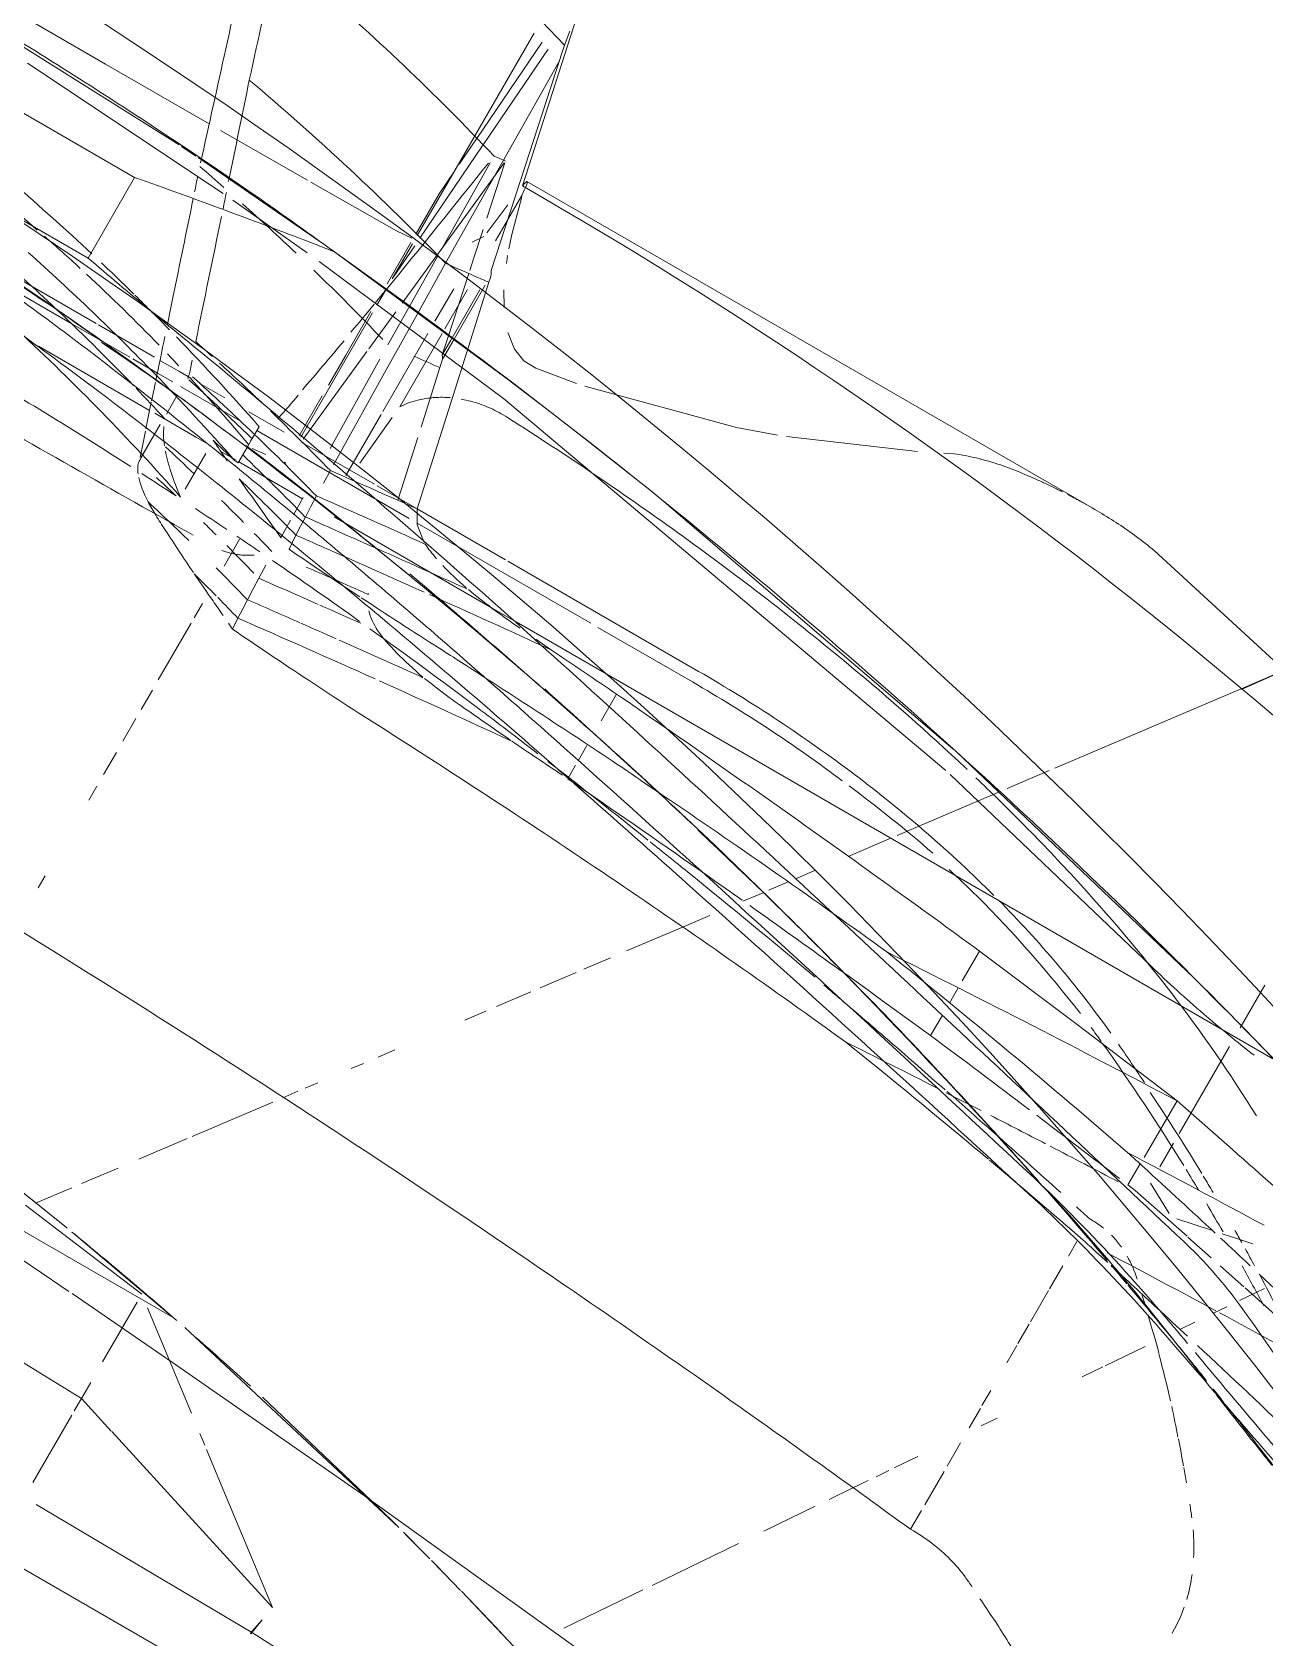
# Model space of a CAD drawing. Header units: inches. Extents: x 6664 to 8129, y 209 to 1287.
# Drawn here: x 7404.22 to 7408.81, y 642.02 to 648.01 of the extents above; entities that cross this region are included whole.
import ezdxf

# ---------------------------------------------------------------- set-up
doc = ezdxf.new("R2010")
doc.units = ezdxf.units.IN
doc.header["$MEASUREMENT"] = 0
doc.layers.add('I-FURN', color=30, linetype='Continuous', lineweight=9)

# ---------------------------------------------------------------- blocks, each defined once
blk = doc.blocks.new('Allsteel Seating Acuity Work-Conference Chair1 - Fully Adj_ Arms_ Mesh Back-V141-11th FLOOR POWER _ SIGNAL')
at = {"layer": 'I-FURN', "lineweight": 13}
for p, q in [((-6.9923, -4.985), (6.9923, -4.985)), ((-4.6425, -5.1991), (-4.654, -5.2655)), ((-4.6407, -5.1991), (-4.6532, -5.2655)), ((-4.6641, -5.3243), (-3.8177, -5.5924)), ((-4.6641, -5.3243), (-4.2962, -5.6051)), ((-3.6586, -5.5712), (-3.6586, -5.2809)), ((-4.2958, -5.6055), (-4.1571, -5.7113)), ((-3.8154, -5.5932), (-3.6586, -5.6429)), ((-3.6586, -5.6429), (-3.6586, -5.5892)), ((-5.5155, -5.6479), (-5.2437, -5.7286)), ((-3.6586, -5.6429), (-2.5677, -5.6736)), ((-3.6586, -5.6429), (-3.6586, -5.7113)), ((-3.6586, -5.7113), (-3.6586, -5.6429)), ((-5.1133, -5.7656), (-5.2391, -5.7299)), ((-5.2045, -5.7398), (-5.0893, -5.7722)), ((-4.1432, -5.7219), (-4.1052, -5.7509)), ((-5.8259, -6.0713), (-5.6422, -5.8003)), ((-5.6422, -5.8003), (-5.8259, -6.0713)), ((-4.9572, -5.8083), (-5.0803, -5.7747)), ((-5.0589, -5.7806), (-4.9461, -5.8113)), ((-4.0405, -5.8003), (-3.7027, -6.0582)), ((-3.6586, -5.8003), (-3.6586, -6.0572)), ((-3.6586, -5.9419), (-3.6586, -5.8003)), ((-3.8596, -6.0641), (-4.9231, -5.8174)), ((-4.9147, -5.8197), (-4.8193, -5.8447)), ((-4.8193, -5.8447), (-4.2407, -5.9841)), ((-3.6586, -6.0572), (-3.6586, -5.9689)), ((-3.3204, -6.1617), (-3.8032, -6.0751)), ((-3.8032, -6.0751), (3.8032, -6.0751)), ((-3.6586, -6.0919), (-3.1176, -6.1624)), ((-6.0482, -6.3993), (-5.8471, -6.1026)), ((-5.8471, -6.1026), (-6.0482, -6.3993)), ((-3.2349, -6.3049), (-3.1468, -6.1875)), ((-3.1468, -6.1875), (-3.2349, -6.3049)), ((-3.3472, -6.4546), (-3.2584, -6.3362)), ((-3.2584, -6.3362), (-3.3472, -6.4546)), ((-6.226, -6.6616), (-6.107, -6.486)), ((-6.107, -6.486), (-6.226, -6.6616)), ((-3.5149, -6.6781), (-3.3975, -6.5216)), ((-3.3975, -6.5216), (-3.5149, -6.6781)), ((-3.7232, -6.9557), (-3.5271, -6.6943)), ((-3.5271, -6.6943), (-3.7232, -6.9557)), ((-6.3124, -6.7891), (-6.2584, -6.7094)), ((-6.2584, -6.7094), (-6.3124, -6.7891)), ((-6.5769, -6.8461), (-6.5769, -6.7651)), ((-6.3496, -6.8439), (-6.3124, -6.7891)), ((-6.3124, -6.7891), (-6.3496, -6.8439)), ((-6.5769, -7.0141), (-6.5769, -6.8703)), ((-6.3974, -6.9144), (-6.3675, -6.8703)), ((-6.3675, -6.8703), (-6.3974, -6.9144)), ((-6.4643, -7.0131), (-6.4097, -6.9326)), ((-6.4097, -6.9326), (-6.4643, -7.0131)), ((-3.7842, -7.037), (-3.7475, -6.9881)), ((-3.7475, -6.9881), (-3.7842, -7.037)), ((-6.5769, -7.1372), (-6.5769, -7.037)), ((-3.833, -7.1021), (-3.8022, -7.0609)), ((-3.8022, -7.0609), (-3.833, -7.1021)), ((-6.6486, -7.2851), (-6.612, -7.2311)), ((-6.612, -7.2311), (-6.6486, -7.2851)), ((-6.5769, -7.2847), (-6.5769, -7.201)), ((-3.9435, -7.2493), (-3.914, -7.2099)), ((-3.914, -7.2099), (-3.9435, -7.2493)), ((-2.5677, -7.2099), (-2.5677, -7.2612)), ((-2.5677, -7.2099), (-2.5677, -7.2612)), ((-6.5769, -7.3624), (-6.5769, -7.297)), ((-4.0203, -7.3516), (-3.9793, -7.297)), ((-3.9793, -7.297), (-4.0203, -7.3516)), ((-6.5769, -7.5557), (-6.5769, -7.4815)), ((-6.8945, -7.6478), (-6.8464, -7.5768)), ((-6.8464, -7.5768), (-6.8945, -7.6478)), ((-6.5769, -7.6478), (-6.5769, -7.5639)), ((-4.2413, -7.6462), (-4.1901, -7.5779)), ((-4.1901, -7.5779), (-4.2413, -7.6462)), ((-2.5677, -7.5875), (-2.5677, -7.6478)), ((-2.5677, -7.5875), (-2.5677, -7.6478)), ((-6.9924, -7.7921), (-6.8996, -7.6552)), ((-6.8996, -7.6552), (-6.9924, -7.7921)), ((-6.5769, -7.7921), (-6.5769, -7.6583)), ((-4.3508, -7.7921), (-4.2672, -7.6807)), ((-4.2672, -7.6807), (-4.3508, -7.7921)), ((-2.5677, -7.6971), (-2.5677, -7.7921)), ((-2.5677, -7.6971), (-2.5677, -7.7921)), ((-6.5769, -7.8988), (-6.5769, -7.7991)), ((-4.4605, -7.9384), (-4.3733, -7.822)), ((-4.3733, -7.822), (-4.4605, -7.9384)), ((-2.5677, -7.8408), (-2.5677, -7.9384)), ((-2.5677, -7.8408), (-2.5677, -7.9384)), ((-7.1084, -7.9633), (-7.0735, -7.9118)), ((-7.0735, -7.9118), (-7.1084, -7.9633)), ((-6.5769, -8.0031), (-6.5769, -7.9406)), ((-6.7158, -7.9929), (-6.6562, -8.0061)), ((-4.5441, -8.0498), (-4.4793, -7.9633)), ((-4.4793, -7.9633), (-4.5441, -8.0498)), ((-2.5677, -7.9778), (-2.5677, -8.0607)), ((-2.5677, -7.9778), (-2.5677, -8.0607)), ((-7.207, -8.167), (-7.6717, -8.0682)), ((-7.1821, -8.072), (-7.1512, -8.0264)), ((-7.1512, -8.0264), (-7.1821, -8.072)), ((-7.2701, -8.2018), (-7.2119, -8.1159)), ((-7.2119, -8.1159), (-7.2701, -8.2018)), ((-4.7179, -8.2814), (-4.5835, -8.1023)), ((-4.5835, -8.1023), (-4.7179, -8.2814)), ((-2.5677, -8.1048), (-2.5677, -8.3483)), ((-2.5677, -8.1048), (-2.5677, -8.3483)), ((-7.0845, -8.1923), (-7.2003, -8.1684)), ((-7.2261, -8.2379), (-7.359, -8.2069)), ((-6.9273, -8.2245), (-7.0411, -8.2012)), ((-6.6705, -8.276), (-6.9227, -8.2254)), ((-6.0239, -8.2476), (-5.9442, -8.2436)), ((-5.9442, -8.2436), (-5.8787, -8.2402)), ((-7.1499, -8.3234), (-7.0956, -8.3122)), ((-7.0956, -8.3122), (-7.0319, -8.2991)), ((-6.9938, -8.2913), (-6.8573, -8.2632)), ((-6.8231, -8.2653), (-6.706, -8.3292)), ((-6.6363, -8.2808), (-6.6705, -8.276)), ((-6.6363, -8.2808), (-6.637, -8.3714)), ((-4.7854, -8.3713), (-4.7179, -8.2814)), ((-4.7179, -8.2814), (-4.7854, -8.3713)), ((-2.5677, -8.3713), (-2.5677, -8.4328)), ((-2.5677, -8.3713), (-2.5677, -8.4328)), ((-6.706, -8.3987), (-6.706, -8.5012)), ((-6.706, -8.5012), (-6.706, -8.3987)), ((-6.6372, -8.3997), (-6.6392, -8.6439)), ((-5.7217, -8.3954), (-5.7217, -8.4805)), ((-2.7129, -8.4066), (-2.7113, -8.4294)), ((-2.7113, -8.4294), (-2.7112, -8.4311)), ((-2.7112, -8.4311), (-2.7098, -8.4521)), ((-4.9152, -8.5443), (-4.8663, -8.4792)), ((-4.8663, -8.4792), (-4.9152, -8.5443)), ((-6.706, -8.542), (-6.706, -8.6047)), ((-6.706, -8.6047), (-6.706, -8.542)), ((-5.7217, -8.5353), (-5.7217, -8.6002)), ((-4.0728, -8.5478), (-4.0728, -8.6061)), ((-2.7058, -8.5293), (-2.7039, -8.5745)), ((-6.706, -8.6047), (-6.706, -8.702)), ((-6.706, -8.9172), (-6.706, -8.6047)), ((-4.9744, -8.6232), (-4.9295, -8.5634)), ((-4.9295, -8.5634), (-4.9744, -8.6232)), ((-2.7039, -8.5745), (-2.7021, -8.6196)), ((-2.5677, -8.5945), (-2.5677, -8.7107)), ((-2.5677, -8.5945), (-2.5677, -8.7107)), ((-5.7217, -8.6309), (-5.7217, -8.7591)), ((-5.0411, -8.7121), (-4.9943, -8.6497)), ((-4.9943, -8.6497), (-5.0411, -8.7121)), ((-4.0728, -8.6255), (-4.0728, -8.6915)), ((-2.7021, -8.6196), (-2.7009, -8.6744)), ((-6.706, -8.7052), (-6.706, -8.9172)), ((-2.7443, -8.7987), (-2.7462, -8.7696)), ((-2.6985, -8.7916), (-2.6972, -8.8662)), ((-2.2989, -8.9238), (-2.2989, -8.7698)), ((-2.0984, -8.9325), (-2.0984, -8.7795)), ((-2.0984, -8.7883), (-2.0984, -8.9325)), ((-5.2256, -8.958), (-5.1217, -8.8195)), ((-5.1217, -8.8195), (-5.2256, -8.958)), ((-4.0728, -8.7972), (-4.0728, -8.9123)), ((-2.7424, -8.8278), (-2.7443, -8.7987)), ((-2.7405, -8.8659), (-2.7424, -8.8278)), ((-2.7386, -8.904), (-2.7405, -8.8659)), ((-2.7369, -8.9483), (-2.7386, -8.904)), ((-2.6968, -8.8893), (-2.6955, -8.9626)), ((-3.6238, -8.958), (-6.8696, -8.958)), ((-3.7808, -8.9328), (-3.7093, -8.9389)), ((-3.579, -8.958), (-3.6238, -8.958)), ((-3.5114, -8.958), (-3.579, -8.958)), ((-2.8308, -8.958), (-3.5114, -8.958)), ((-2.7351, -8.9926), (-2.7369, -8.9483)), ((-2.5572, -8.958), (-2.6957, -8.958)), ((-2.4211, -8.958), (-2.5572, -8.958)), ((-2.4211, -9.0104), (-2.4211, -8.9534)), ((-2.3435, -8.958), (-2.4095, -8.958)), ((-2.2398, -8.958), (-2.2989, -8.958)), ((-2.0595, -8.958), (-2.2398, -8.958)), ((-1.56, -8.958), (-2.0378, -8.958)), ((-6.706, -8.9972), (-6.706, -9.1801)), ((-6.706, -9.1801), (-6.706, -8.9972)), ((-6.4622, -9.0725), (-6.6186, -9.0301)), ((-6.3037, -9.0301), (-5.2989, -9.2738)), ((-5.2861, -9.0387), (-5.241, -8.9785)), ((-5.241, -8.9785), (-5.2861, -9.0387)), ((-2.4947, -9.0323), (-2.4393, -9.0254)), ((-2.4211, -9.0227), (-2.4211, -8.9876)), ((-2.4211, -9.0577), (-2.4211, -9.0227)), ((-2.0984, -9.0592), (-2.0984, -8.9774)), ((-5.2761, -9.3593), (-6.4622, -9.0725)), ((-5.4898, -9.3101), (-5.2861, -9.0387)), ((-5.2861, -9.0387), (-5.4898, -9.3101)), ((-3.888, -9.0927), (-4.2948, -9.0927)), ((-3.1105, -9.0927), (-3.8572, -9.0927)), ((-2.4211, -9.0927), (-3.0766, -9.0927)), ((-2.7328, -9.1005), (-2.734, -9.0466)), ((-2.5677, -9.0412), (-2.5754, -9.0421)), ((-2.4211, -9.1092), (-2.4211, -9.0466)), ((-2.4211, -9.1092), (-2.4211, -9.0577)), ((-2.0934, -9.0927), (-2.3465, -9.0927)), ((-1.9931, -9.0927), (-2.059, -9.0927)), ((-1.8881, -9.0927), (-1.9931, -9.0927)), ((-1.6277, -9.0927), (-1.8754, -9.0927)), ((-1.2036, -9.0927), (-1.6254, -9.0927)), ((-4.2948, -9.1384), (-3.4748, -9.1384)), ((-3.4642, -9.1384), (-3.0843, -9.1384)), ((-3.0843, -9.1384), (-2.9118, -9.1384)), ((-2.9004, -9.1384), (-2.5889, -9.1384)), ((-2.7919, -9.376), (-2.7919, -9.1135)), ((-2.5868, -9.1515), (-2.6289, -9.5522)), ((-2.5128, -9.1384), (-2.3603, -9.1384)), ((-2.2575, -9.1384), (-2.1473, -9.1384)), ((-2.1106, -9.1384), (-2.0588, -9.1384)), ((-2.0812, -9.1994), (-2.0984, -9.1496)), ((-2.0588, -9.1384), (-1.9779, -9.1384)), ((-1.9538, -9.1384), (-1.7132, -9.1384)), ((-1.7039, -9.1384), (-0.9968, -9.1384)), ((-2.8141, -9.1797), (-2.8332, -9.3868)), ((-2.6918, -9.1712), (-2.6851, -9.5517)), ((-2.5754, -9.6879), (-2.5754, -9.1536)), ((-2.5677, -9.3263), (-2.5677, -9.155)), ((-2.5677, -9.155), (-2.5677, -9.3263)), ((-5.6109, -9.4715), (-5.5087, -9.3353)), ((-5.5087, -9.3353), (-5.6109, -9.4715)), ((-3.8681, -9.6219), (-5.2595, -9.3628)), ((-2.7919, -9.7249), (-2.7919, -9.3884)), ((-2.5677, -9.4992), (-2.5677, -9.3726)), ((-2.5677, -9.3726), (-2.5677, -9.4992)), ((-1.5554, -9.3349), (-1.5554, -9.6818)), ((1.5554, -9.3349), (-1.5554, -9.3349)), ((-2.894, -9.6366), (-2.9441, -9.4098)), ((-2.8381, -9.7509), (-2.8381, -9.4355)), ((-6.0941, -10.1154), (-5.6241, -9.489)), ((-5.6241, -9.489), (-6.0941, -10.1154)), ((-2.5677, -9.6889), (-2.5677, -9.4992)), ((-2.5677, -9.4992), (-2.5677, -9.6889)), ((-2.6302, -9.5648), (-2.648, -9.7339)), ((-3.4829, -9.6793), (-3.8169, -9.6299)), ((-2.684, -9.6132), (-2.6822, -9.7705)), ((-2.8874, -9.6686), (-2.8874, -9.7447)), ((-2.8646, -9.7476), (-2.8785, -9.6821)), ((-2.8785, -9.6821), (-2.8785, -9.7458)), ((1.5554, -9.6818), (-1.5554, -9.6818)), ((-2.328, -9.8146), (-3.145, -9.7245)), ((-2.9522, -9.7366), (-2.8933, -10.0029)), ((-2.8874, -9.7447), (-2.8874, -9.9866)), ((-2.8785, -9.7458), (-2.8785, -9.9623)), ((-2.8123, -9.9941), (-2.8646, -9.7476)), ((-2.5754, -9.7839), (-2.5754, -9.7205)), ((-2.8381, -9.9404), (-2.8381, -9.7706)), ((-2.7919, -9.9169), (-2.7919, -9.777)), ((-2.7177, -9.9836), (-2.7215, -9.7656)), ((-2.6523, -9.7743), (-2.7199, -10.4175)), ((-2.6822, -9.7705), (-2.6797, -9.9934)), ((-2.5677, -9.8084), (-2.5677, -9.9861)), ((-2.5677, -9.8084), (-2.5677, -9.9426)), ((-2.2525, -9.7601), (-1.9145, -9.7908)), ((-1.8712, -9.7944), (-0.9963, -9.8507)), ((-3.364, -9.8401), (-3.2056, -9.8134)), ((-2.5754, -9.8342), (-2.5862, -9.983)), ((-2.5754, -9.9848), (-2.5754, -9.8342)), ((-1.723, -9.8638), (-2.2672, -9.8202)), ((-1.6493, -9.8688), (-1.7125, -9.8646)), ((-0.1785, -9.9231), (-1.6378, -9.8696)), ((-2.9894, -9.9502), (-2.9564, -10.0064)), ((-2.6795, -10.0166), (-2.6752, -10.3907)), ((-2.5887, -10.017), (-2.619, -10.4346)), ((-2.5754, -10.4461), (-2.5754, -10.0204)), ((-2.5677, -10.0224), (-2.5677, -10.1959)), ((-2.5677, -10.0224), (-2.5677, -10.1959)), ((-2.5631, -10.0025), (-2.5, -9.9975)), ((-2.5, -9.9975), (-2.1326, -9.9951)), ((-2.1187, -9.995), (-1.7445, -9.9935)), ((-6.0819, -10.0936), (-6.6529, -10.8794)), ((-4.5915, -10.2549), (-4.1416, -10.0598)), ((-2.9151, -10.0963), (-2.9041, -10.1246)), ((-2.7919, -10.1416), (-2.7646, -10.1019)), ((-6.1824, -10.2331), (-6.0962, -10.1182)), ((-6.0962, -10.1182), (-6.1824, -10.2331)), ((-2.8381, -10.2354), (-2.8381, -10.1493)), ((-2.811, -10.2882), (-2.7942, -10.1588)), ((-2.7222, -10.4183), (-2.7674, -10.2057)), ((-2.5677, -10.1959), (-2.5754, -10.2979)), ((-2.8381, -10.3449), (-2.8381, -10.2412)), ((-4.7135, -10.3166), (-4.679, -10.2988)), ((-2.5776, -10.3283), (-2.5862, -10.4432)), ((-5.2596, -10.3989), (-2.8289, -10.3989)), ((-2.8296, -10.3986), (-2.8289, -10.3989)), ((-2.8289, -10.3989), (-2.8271, -10.3973)), ((-2.8225, -10.3766), (-2.5629, -11.5799)), ((-2.7207, -10.4252), (-2.6978, -10.4226)), ((-2.6978, -10.4226), (-2.6749, -10.42)), ((-2.6192, -10.4366), (-2.6504, -10.8661)), ((-2.5863, -10.4442), (-2.6186, -10.877)), ((-2.5754, -10.8918), (-2.5754, -10.4467))]:
    blk.add_line(p, q, dxfattribs=at)
at = {"layer": 'I-FURN'}
for p, q in [((-4.6464, -5.2055), (-6.5508, -5.1229)), ((-3.7101, -5.2161), (-4.6464, -5.2055)), ((-6.5496, -5.6782), (-4.7528, -5.8558)), ((-4.7528, -5.8558), (-3.8846, -5.929)), ((-3.8846, -5.929), (-3.4332, -5.9639)), ((-3.4186, -5.965), (-3.3439, -5.9705)), ((-3.3424, -5.9707), (-2.5712, -6.0245))]:
    blk.add_line(p, q, dxfattribs=at)
at = {"layer": 'I-FURN', "lineweight": 13, "flags": 128}
for points in [[(-5.2818, -5.7176), (-5.4196, -5.6769), (-5.5317, -5.6429)], [(-2.3121, -6.2961), (-3.0602, -6.2023), (-3.2763, -6.1689)], [(-2.7098, -8.4521), (-2.7078, -8.4907), (-2.7058, -8.5293)], [(-6.6391, -8.6438), (-6.1803, -8.7034), (-5.7217, -8.7591)], [(-2.0951, -8.7892), (-2.0791, -8.8356), (-2.0626, -8.8833)], [(-2.4211, -8.9876), (-2.4211, -8.9705), (-2.4211, -8.9534)], [(-3.1694, -9.0433), (-3.1139, -9.0867), (-3.0842, -9.1385)], [(-3.0842, -9.1385), (-2.9888, -9.5708), (-2.9522, -9.7366)], [(-2.953, -9.3698), (-2.9892, -9.2058), (-3.0059, -9.1301)], [(-2.7215, -9.7656), (-2.7253, -9.5421), (-2.7324, -9.1245)], [(-5.277, -9.2787), (-3.1572, -9.6552), (-2.3073, -9.7547)], [(-3.1466, -9.7243), (-3.3373, -9.6994), (-3.4829, -9.6793)], [(-2.8874, -9.6686), (-2.8907, -9.6526), (-2.894, -9.6366)], [(-2.8785, -9.6821), (-2.883, -9.6753), (-2.8874, -9.6686)], [(-7.6979, -9.8097), (-6.6394, -10.131), (-5.5394, -10.3766)], [(-4.1096, -10.0478), (-3.9626, -9.9961), (-3.3969, -9.8464)], [(-3.2056, -9.8134), (-3.1529, -9.8151), (-3.1007, -9.8357), (-3.05, -9.875), (-3.0484, -9.8766)], [(-2.7084, -10.8462), (-2.7131, -10.4149), (-2.7177, -9.9836)], [(-2.8933, -10.0029), (-2.8904, -10.0172), (-2.8874, -10.0315)], [(-2.8874, -10.0315), (-2.883, -10.0383), (-2.8785, -10.045)], [(-2.8785, -10.045), (-2.7935, -10.4457), (-2.7084, -10.8462)], [(-2.7765, -10.1627), (-2.7996, -10.0537), (-2.8098, -10.0058)], [(-1.6958, -9.9933), (-1.25, -9.9927), (-0.6324, -9.9939)], [(-2.8954, -10.1488), (-2.8784, -10.2003), (-2.8471, -10.3166)], [(-2.8381, -10.3449), (-2.8364, -10.366), (-2.8344, -10.3825), (-2.8321, -10.3935), (-2.8296, -10.3986)], [(-2.8271, -10.3973), (-2.8247, -10.3899), (-2.8225, -10.3766)], [(-2.7084, -10.8462), (-2.7022, -10.878), (-2.6959, -10.9098)], [(-2.6959, -10.9098), (-2.6912, -10.9369), (-2.6865, -10.964)]]:
    blk.add_lwpolyline(points, dxfattribs=at)
at = {"layer": 'I-FURN', "lineweight": 13}
for centre, radius, start, end in [((0, 10.3529), 19.7214, 241.76295, 298.23705), ((0.0519, 13.0915), 23.2445, 247.12741, 291.75574), ((-2.86, 8.097), 18.4737, 253.15715, 270.11641)]:
    blk.add_arc(centre, radius, start, end, dxfattribs=at)
for centre, major_axis, ratio, start_param, end_param in [((-11.276, 105.8969), (-28.237, 113.7739), 0.64321, 2.819416, 2.825843), ((-11.276, 105.8969), (-28.237, 113.7739), 0.64321, 2.826471, 2.82839), ((-11.276, 105.8969), (-28.237, 113.7739), 0.64321, 2.82839, 2.831293), ((20.8614, 12.4621), (38.0272, 13.164), 0.440868, 3.76382, 3.766078), ((-8.7402, 42.3725), (52.4666, 0), 0.961262, 4.732888, 4.74233), ((-8.7402, 42.3725), (52.4666, 0), 0.961262, 4.742603, 4.751362), ((-11.2926, 106.3062), (-28.4288, 114.5467), 0.64321, 2.82542, 2.827282), ((-8.7402, 42.0394), (52.384, 0), 0.961262, 4.759103, 4.763487), ((-8.7402, 42.0394), (52.384, 0), 0.961262, 4.76778, 4.775065), ((-11.2926, 106.3062), (-28.4288, 114.5467), 0.64321, 2.827627, 2.832083), ((-8.7402, 42.0394), (52.384, 0), 0.961262, 4.753256, 4.758726), ((-15.5982, 103.6077), (-28.2059, 110.8472), 0.652036, 2.885794, 2.89079), ((20.9106, 12.0416), (38.0845, 13.0943), 0.439848, 3.764681, 3.767639), ((-15.5982, 103.6077), (-28.2059, 110.8472), 0.652036, 2.891226, 2.897164), ((-8.7402, 42.3667), (52.841, 0), 0.961262, 4.742474, 4.753348), ((-12.8026, 108.2313), (-28.5184, 116.5152), 0.638264, 2.842054, 2.85287), ((-8.7402, 41.2193), (52.0238, 0), 0.961262, 4.817814, 4.828567), ((0, 0.2406), (9.4402, 0), 0.961262, 4.421248, 4.432601), ((0, 0.2406), (9.4402, 0), 0.961262, 4.433606, 4.445965), ((-14.9518, 93.3033), (-27.6305, 100.2423), 0.679715, 2.905177, 2.90829), ((-8.7402, 41.2193), (52.0238, 0), 0.961262, 4.807125, 4.81749), ((-8.7402, 41.098), (51.9788, 0), 0.961262, 4.821796, 4.824555), ((-8.7402, 41.098), (51.9788, 0), 0.961262, 4.824638, 4.828745), ((0, 0.1194), (9.3953, 0), 0.961262, 4.42026, 4.437943), ((-8.7402, 42.0296), (52.7574, 0), 0.961262, 4.752225, 4.775278), ((-13.9626, 92.8701), (-27.5328, 99.8876), 0.679715, 2.89526, 2.89773), ((-8.7402, 41.098), (51.9788, 0), 0.961262, 4.814977, 4.821548), ((0, 0.1194), (9.3953, 0), 0.961262, 4.453396, 4.462215), ((-8.7402, 40.9681), (51.9382, 0), 0.961262, 4.820906, 4.824109), ((-8.7402, 40.9681), (51.9382, 0), 0.961262, 4.824236, 4.828907), ((0, -0.0106), (9.3547, 0), 0.961262, 4.422142, 4.437659), ((0, 0.1194), (9.3953, 0), 0.961262, 4.462215, 4.475678), ((0, -0.147), (9.3272, 0), 0.961262, 4.419335, 4.429394), ((0, -0.0106), (9.3547, 0), 0.961262, 4.443604, 4.450674), ((0, -0.0106), (9.3547, 0), 0.961262, 4.466218, 4.476641), ((-8.7402, 40.8316), (51.9107, 0), 0.961262, 4.82154, 4.824264), ((-4.9645, -8.9994), (1.8824, 0.2117), 0.230444, 0.030039, 0.038423), ((-8.7402, 40.8316), (51.9107, 0), 0.961262, 4.824325, 4.826405), ((0, -0.147), (9.3272, 0), 0.961262, 4.435542, 4.447952), ((0.4694, -1.122), (8.3905, 0), 0.961262, 4.376159, 4.479823), ((-8.7402, 41.2078), (52.3965, 0), 0.961262, 4.817146, 4.823642), ((-8.7402, 41.2078), (52.3965, 0), 0.961262, 4.823642, 4.82711), ((0, 0.2291), (9.8129, 0), 0.961262, 4.42915, 4.459554), ((0, -0.147), (9.3272, 0), 0.961262, 4.463326, 4.479038), ((-14.9974, 93.6765), (-27.8313, 100.9708), 0.679715, 2.904388, 2.908376), ((-8.7402, 41.2078), (52.3965, 0), 0.961262, 4.807183, 4.816732), ((-8.7402, 41.0884), (52.3522, 0), 0.961262, 4.822719, 4.827281), ((0, 0.1097), (9.7686, 0), 0.961262, 4.428236, 4.461932), ((-8.7402, 41.0884), (52.3522, 0), 0.961262, 4.814692, 4.822719), ((5.3034, -4.2697), (11.2022, 3.0654), 0.321554, 3.867418, 3.869411), ((0, 0.168), (9.7903, 0), 0.961262, 4.464215, 4.46979), ((0.4694, -1.122), (8.6405, 0), 0.961262, 4.373277, 4.424564), ((0, 0.168), (9.7903, 0), 0.961262, 4.46979, 4.475366), ((-3.2409, -8.8282), (-1.1416, 0.315), 0.147056, 3.783591, 3.803278), ((0.4694, -1.282), (8.3905, 0), 0.961262, 4.400909, 4.41958), ((-8.7402, 40.9608), (52.3123, 0), 0.961262, 4.818965, 4.827435), ((0, -0.0179), (9.7288, 0), 0.961262, 4.427409, 4.460883), ((0, -2.8849), (6.8379, 0), 0.961262, 4.350365, 4.399076), ((0.4694, -1.282), (8.3905, 0), 0.961262, 4.421287, 4.472383), ((0, 0.008), (9.7369, 0), 0.961262, 4.461098, 4.477947), ((0, -0.0179), (9.7288, 0), 0.961262, 4.461198, 4.493388), ((0.4694, -1.122), (8.6405, 0), 0.961262, 4.424564, 4.499944), ((-8.7402, 40.8264), (52.2853, 0), 0.961262, 4.820776, 4.82754), ((0, -0.1522), (9.7017, 0), 0.961262, 4.426844, 4.459414), ((0.4694, -1.282), (8.6405, 0), 0.961262, 4.371277, 4.424081), ((0, 0.008), (9.7369, 0), 0.961262, 4.477947, 4.494228), ((0.4694, -1.282), (8.3905, 0), 0.961262, 4.472383, 4.512006), ((0, -0.1522), (9.7017, 0), 0.961262, 4.462728, 4.48623), ((0, -2.8849), (6.8379, 0), 0.961262, 4.408202, 4.417151), ((0, -2.8849), (6.8379, 0), 0.961262, 4.423605, 4.479068), ((0, -0.1522), (9.7017, 0), 0.961262, 4.489975, 4.498613), ((0.4694, -1.282), (8.6405, 0), 0.961262, 4.428441, 4.449532), ((0.4694, -1.282), (8.6405, 0), 0.961262, 4.450135, 4.469647), ((0, -2.8849), (6.8379, 0), 0.961262, 4.4838, 4.510139), ((0, -2.8849), (6.8379, 0), 0.961262, 4.515263, 4.705051), ((0.4694, -1.282), (8.6405, 0), 0.961262, 4.475308, 4.658034), ((-8.7402, 39.7793), (51.7387, 0), 0.961262, 4.825625, 4.827668), ((0, -1.1993), (9.1552, 0), 0.961262, 4.417859, 4.457715), ((0, -1.1993), (9.1552, 0), 0.961262, 4.467736, 4.497528), ((0, -1.1993), (9.1552, 0), 0.961262, 4.507592, 4.520617), ((-8.7402, 39.7755), (52.1135, 0), 0.961262, 4.824821, 4.828212), ((0, -1.2032), (9.5299, 0), 0.961262, 4.423195, 4.52837), ((0, -2.1019), (9.0573, 0), 0.961262, 4.412586, 4.518006), ((0, -2.2355), (9.418, 0), 0.961262, 4.422075, 4.56309)]:
    blk.add_ellipse(centre, major_axis=major_axis, ratio=ratio, start_param=start_param, end_param=end_param, dxfattribs=at)
for points in [[(-4.1813, -5.9971), (-4.0927, -6.0165), (-4.0035, -6.0352), (-3.9137, -6.0533)], [(-3.3709, -6.1533), (-3.3531, -6.1563), (-3.3353, -6.1592), (-3.3175, -6.1622)], [(-6.8837, -6.6936), (-6.8697, -6.7001), (-6.8555, -6.7066), (-6.8413, -6.713)], [(-6.8413, -6.713), (-6.816, -6.7244), (-6.7626, -6.7436), (-6.6717, -6.7622), (-6.6091, -6.7655), (-6.5769, -6.7651)], [(-6.5769, -6.7651), (-6.3093, -6.7932), (-6.0412, -6.8196), (-5.7727, -6.8441)], [(-7.6142, -6.9227), (-7.6142, -6.9205), (-7.6142, -6.9182), (-7.6142, -6.916)], [(-7.6045, -7.0234), (-7.6108, -6.9896), (-7.6136, -6.9561), (-7.6141, -6.9227)], [(-7.5689, -7.1438), (-7.5811, -7.1137), (-7.5923, -7.0833), (-7.5981, -7.0532)], [(-7.4892, -7.29), (-7.5095, -7.2608), (-7.5265, -7.2312), (-7.5424, -7.2012)], [(-7.4313, -7.3662), (-7.442, -7.3527), (-7.4526, -7.3392), (-7.4631, -7.3257)], [(-7.3435, -7.4736), (-7.3561, -7.4585), (-7.3685, -7.4434), (-7.3806, -7.4284)], [(-7.2726, -7.5562), (-7.2953, -7.5302), (-7.3171, -7.5042), (-7.3385, -7.4781)], [(-7.1902, -7.6479), (-7.217, -7.6188), (-7.2424, -7.5895), (-7.2673, -7.5602)], [(-7.666, -7.6478), (-7.5305, -7.6937), (-7.2532, -7.7912), (-6.8203, -7.9432), (-6.5178, -8.0253), (-6.3633, -8.0607)], [(-7.3136, -7.7681), (-7.4197, -7.7246), (-7.5215, -7.6845), (-7.6224, -7.6451)], [(-7.2503, -7.8348), (-7.3917, -7.783), (-7.5304, -7.7325), (-7.666, -7.6851)], [(-7.0513, -7.7933), (-7.094, -7.7503), (-7.1363, -7.7071), (-7.1757, -7.6636)], [(-7.4372, -7.7237), (-7.4143, -7.7329), (-7.3908, -7.7422), (-7.3669, -7.7517)], [(-7.3478, -7.7593), (-7.3288, -7.7668), (-7.3096, -7.7744), (-7.2903, -7.782)], [(-7.2533, -7.7964), (-7.202, -7.8163), (-7.1497, -7.8365), (-7.0951, -7.857)], [(-7.1664, -7.8654), (-7.1945, -7.8552), (-7.2225, -7.8449), (-7.2503, -7.8348)], [(-6.9448, -7.8979), (-6.9804, -7.8639), (-7.0158, -7.8299), (-7.0502, -7.7956)], [(-7.0945, -7.8573), (-7.0062, -7.8905), (-6.9147, -7.9241), (-6.8222, -7.9583)], [(-6.8833, -7.9559), (-6.8953, -7.9447), (-6.9074, -7.9335), (-6.9194, -7.9223)], [(-6.7661, -8.0498), (-6.7936, -8.034), (-6.8186, -8.0157), (-6.8413, -7.9944)], [(-6.8169, -7.9602), (-6.7886, -7.9705), (-6.7604, -7.9806), (-6.7321, -7.9908)], [(-6.7106, -7.9984), (-6.5963, -8.0392), (-6.4817, -8.079), (-6.3667, -8.1179)], [(-6.5955, -8.0195), (-6.4463, -8.0483), (-6.2958, -8.0761), (-6.1442, -8.103)], [(-6.3633, -8.0607), (-6.3314, -8.0675), (-6.2677, -8.0812), (-6.2041, -8.0952), (-6.1723, -8.1023)], [(-7.4054, -8.1236), (-7.3477, -8.1609), (-7.2899, -8.1984), (-7.2312, -8.2353)], [(-7.1818, -8.1186), (-7.1401, -8.1358), (-7.0552, -8.167), (-6.9674, -8.1916), (-6.9227, -8.2022)], [(-6.512, -8.1146), (-6.5337, -8.1099), (-6.5553, -8.1051), (-6.5769, -8.1004)], [(-6.1115, -8.1992), (-6.2192, -8.1771), (-6.3266, -8.1542), (-6.434, -8.1311)], [(-6.3392, -8.1268), (-6.3099, -8.1366), (-6.2806, -8.1463), (-6.2513, -8.156)], [(-7.1552, -8.2329), (-7.2038, -8.2036), (-7.2518, -8.1739), (-7.2997, -8.1441)], [(-6.2513, -8.156), (-6.1552, -8.1877), (-6.0588, -8.2187), (-5.9622, -8.2491)], [(-7.1957, -8.2558), (-7.1754, -8.2682), (-7.1551, -8.2807), (-7.1348, -8.2931)], [(-6.9227, -8.2022), (-6.5281, -8.295), (-5.7375, -8.48), (-4.5478, -8.7543), (-3.3527, -9.0168), (-2.5494, -9.1648), (-2.1464, -9.233)], [(-5.8792, -8.2462), (-5.9567, -8.2308), (-6.034, -8.2148), (-6.1113, -8.1986)], [(-5.4591, -8.2165), (-5.1289, -8.2505), (-4.4581, -8.3093), (-3.7673, -8.3495), (-3.4171, -8.3649)], [(-7.1108, -8.3073), (-7.0957, -8.3163), (-7.0805, -8.3254), (-7.0653, -8.3344)], [(-6.9263, -8.3667), (-6.9614, -8.3468), (-6.9962, -8.3268), (-7.0308, -8.3065)], [(-5.2837, -8.3595), (-5.3384, -8.3496), (-5.3931, -8.3396), (-5.4477, -8.3295)], [(-3.4171, -8.3649), (-3.2909, -8.3703), (-3.0469, -8.3828), (-2.821, -8.3982), (-2.7129, -8.4066)], [(-6.9257, -8.4152), (-6.9052, -8.4268), (-6.8844, -8.4383), (-6.8634, -8.4496)], [(-6.7958, -8.4389), (-6.8216, -8.4249), (-6.8473, -8.4108), (-6.8728, -8.3966)], [(-5.4245, -8.5838), (-5.6204, -8.5537), (-6.0083, -8.4904), (-6.3884, -8.421), (-6.5765, -8.3847)], [(-5.2824, -8.441), (-5.4288, -8.4264), (-5.5752, -8.4112), (-5.7217, -8.3954)], [(-2.7129, -8.4066), (-2.7047, -8.4105), (-2.6965, -8.4144), (-2.6883, -8.4182)], [(-6.8536, -8.4556), (-6.7504, -8.5128), (-6.6435, -8.5671), (-6.5357, -8.6209)], [(-6.2896, -8.6911), (-6.458, -8.6142), (-6.6222, -8.533), (-6.7805, -8.4472)], [(-4.8966, -8.4781), (-5.0252, -8.4662), (-5.1538, -8.4533), (-5.2825, -8.4402)], [(-5.226, -8.4643), (-5.0144, -8.5219), (-4.8015, -8.5748), (-4.5879, -8.6253)], [(-4.6708, -8.4984), (-4.7347, -8.4928), (-4.7985, -8.4872), (-4.8623, -8.4813)], [(-4.0728, -8.5478), (-4.272, -8.5325), (-4.4714, -8.516), (-4.6708, -8.4984)], [(-3.9765, -8.5674), (-4.1331, -8.5463), (-4.2893, -8.5235), (-4.4454, -8.4997)], [(-3.4239, -8.6052), (-3.4557, -8.6003), (-3.5234, -8.5913), (-3.5986, -8.5839), (-3.6379, -8.5807)], [(-2.3118, -8.6002), (-2.2908, -8.6107), (-2.2516, -8.6312), (-2.2183, -8.6507), (-2.2033, -8.6601)], [(-6.499, -8.6421), (-6.477, -8.653), (-6.4549, -8.6638), (-6.4327, -8.6745)], [(-3.1183, -8.719), (-3.1349, -8.7023), (-3.157, -8.6865), (-3.1844, -8.6716)], [(-2.7134, -8.7027), (-2.8451, -8.6925), (-2.9766, -8.6811), (-3.108, -8.6684)], [(-2.3289, -8.6356), (-2.3561, -8.636), (-2.3833, -8.6363), (-2.4105, -8.6367)], [(-2.2033, -8.6601), (-2.1706, -8.6817), (-2.1453, -8.7022), (-2.1277, -8.7212)], [(-6.4329, -8.6747), (-6.4032, -8.6892), (-6.3732, -8.7036), (-6.3432, -8.7179)], [(-6.2248, -8.7204), (-6.2441, -8.7118), (-6.2634, -8.7031), (-6.2827, -8.6943)], [(-3.6096, -8.7208), (-3.8459, -8.709), (-4.0814, -8.6964), (-4.3124, -8.6796)], [(-3.4171, -8.7299), (-3.4814, -8.727), (-3.5456, -8.724), (-3.6096, -8.7208)], [(-3.0695, -8.7477), (-3.1814, -8.7411), (-3.2974, -8.7351), (-3.4171, -8.7299)], [(-2.5538, -8.7145), (-2.5881, -8.7121), (-2.6224, -8.7096), (-2.6567, -8.707)], [(-2.368, -8.7265), (-2.4149, -8.7237), (-2.4617, -8.7207), (-2.5085, -8.7176)], [(-2.1302, -8.7394), (-2.181, -8.737), (-2.2317, -8.7344), (-2.2824, -8.7315)], [(-2.1191, -8.7313), (-2.107, -8.7465), (-2.1001, -8.7607), (-2.0987, -8.7736)], [(-6.2982, -8.7393), (-6.1007, -8.8289), (-5.8974, -8.9017), (-5.6865, -8.9596)], [(-5.7217, -8.7591), (-5.4465, -8.7889), (-4.8964, -8.8443), (-4.3472, -8.8911), (-4.0728, -8.9123)], [(-3.831, -8.7919), (-3.6152, -8.8346), (-3.3989, -8.8768), (-3.182, -8.9151)], [(-2.7462, -8.7696), (-2.8478, -8.7618), (-2.9535, -8.7546), (-3.0631, -8.7481)], [(-2.2989, -8.7358), (-2.2429, -8.7781), (-2.1975, -8.8185), (-2.1642, -8.856)], [(-3.1814, -8.9096), (-2.9262, -8.9516), (-2.6704, -8.9924), (-2.4136, -9.0242)], [(-2.1516, -8.8709), (-2.1336, -8.8929), (-2.123, -8.913), (-2.1138, -8.9328)], [(-2.0598, -8.8916), (-2.0492, -8.9235), (-2.0387, -8.9553), (-2.0281, -8.9872)], [(-6.9227, -8.9444), (-6.4255, -9.088), (-5.4227, -9.3438), (-3.8904, -9.6349), (-2.8581, -9.7647), (-2.3389, -9.8137)], [(-5.6646, -8.9655), (-5.4458, -9.0244), (-4.9915, -9.1105), (-4.5297, -9.1385), (-4.2948, -9.1384)], [(-3.6379, -8.9448), (-3.5936, -8.9485), (-3.5093, -8.9569), (-3.4347, -8.9675), (-3.3999, -8.9733)], [(-2.3118, -8.9735), (-2.335, -8.9621), (-2.3585, -8.9506), (-2.3823, -8.939)], [(-4.9934, -9.0492), (-5.1256, -9.0324), (-5.2587, -9.0145), (-5.3884, -8.9881)], [(-3.3895, -8.9753), (-3.346, -8.9838), (-3.3044, -8.9928), (-3.272, -9.0035)], [(-3.24, -9.0137), (-3.2158, -9.0219), (-3.1943, -9.0306), (-3.1755, -9.0397)], [(-2.0263, -8.9928), (-2.019, -9.0148), (-2.0117, -9.0367), (-2.0045, -9.0586)], [(-4.2948, -9.0927), (-4.5201, -9.0928), (-4.7419, -9.0797), (-4.9621, -9.053)], [(-2.0021, -9.0659), (-1.9845, -9.1188), (-1.967, -9.1718), (-1.9494, -9.2247)], [(-1.7563, -9.0926), (-1.4985, -9.1165), (-1.2399, -9.13), (-0.9809, -9.1403)], [(-2.0993, -9.1405), (-2.0999, -9.1374), (-2.1008, -9.1342), (-2.102, -9.131)], [(-2.0984, -9.1496), (-2.0984, -9.1466), (-2.0986, -9.1436), (-2.0993, -9.1405)], [(-2.4889, -9.2833), (-2.4821, -9.2464), (-2.4751, -9.2097), (-2.4679, -9.173)], [(-2.1464, -9.233), (-2.0477, -9.2487), (-1.8505, -9.2814), (-1.6537, -9.3166), (-1.5554, -9.3349)], [(-1.9083, -9.7167), (-1.9583, -9.5667), (-2.0083, -9.4165), (-2.0582, -9.2659)], [(-2.5351, -9.5448), (-2.5216, -9.4656), (-2.5071, -9.3869), (-2.4923, -9.3083)], [(-2.5641, -9.7185), (-2.5568, -9.6741), (-2.5492, -9.6298), (-2.5413, -9.5857)], [(-1.5554, -9.6818), (-1.6742, -9.7037), (-1.912, -9.746), (-2.1503, -9.7848), (-2.2696, -9.8034)], [(-2.5747, -9.7838), (-2.5716, -9.7647), (-2.5685, -9.7455), (-2.5654, -9.7265)], [(-1.8794, -9.8036), (-1.8859, -9.7842), (-1.8923, -9.7647), (-1.8988, -9.7453)], [(-1.7755, -9.7472), (-1.7692, -9.766), (-1.7629, -9.7847), (-1.7567, -9.8035)], [(-2.6697, -10.387), (-2.6381, -10.1853), (-2.6088, -9.9833), (-2.5752, -9.7836)], [(-2.2696, -9.8034), (-2.2812, -9.8052), (-2.3043, -9.8088), (-2.3274, -9.8121), (-2.3389, -9.8137)], [(-2.3389, -9.8137), (-2.0795, -9.8411), (-1.5601, -9.8834), (-0.7803, -9.9152), (0.0016, -9.9246), (0.7834, -9.9153), (1.5632, -9.8837), (2.0826, -9.8415), (2.3421, -9.8141)], [(-1.7438, -10.2093), (-1.7846, -10.0876), (-1.8253, -9.9657), (-1.866, -9.8435)], [(-1.4504, -11.1344), (-1.4993, -10.9809), (-1.5971, -10.6732), (-1.6949, -10.3642), (-1.7438, -10.2093)], [(-2.8471, -10.3166), (-2.8459, -10.3217), (-2.8431, -10.3315), (-2.8399, -10.3406), (-2.8381, -10.3449)]]:
    blk.add_open_spline(points, degree=3, dxfattribs=at)
for points, knots in [([(-3.8205, -6.0718), (-3.8065, -6.0745), (-3.7474, -6.086), (-3.5977, -6.1142), (-3.4616, -6.1381), (-3.3709, -6.1533)], [0.1921771, 0.1921771, 0.1921771, 0.1921771, 0.2142857, 0.2857143, 0.4285714, 0.4285714, 0.4285714, 0.4285714]), ([(-3.2946, -6.1659), (-3.2294, -6.1765), (-3.1189, -6.1938), (-2.9856, -6.2133), (-2.9063, -6.2244), (-2.8611, -6.2306), (-2.8385, -6.2337), (-2.8272, -6.2352)], [0.4686327, 0.4686327, 0.4686327, 0.4686327, 0.5714286, 0.6428571, 0.6785714, 0.6964286, 0.7142857, 0.7142857, 0.7142857, 0.7142857]), ([(-7.2689, -6.4855), (-7.2125, -6.5209), (-7.105, -6.5848), (-6.9853, -6.6437), (-6.93, -6.6704)], [0.1119348, 0.1119348, 0.1119348, 0.1119348, 0.5, 0.8259553, 0.8259553, 0.8259553, 0.8259553]), ([(-5.7727, -6.8441), (-5.4972, -6.8692), (-4.6762, -6.938), (-3.3025, -7.0218), (-1.6513, -7.0664), (-0.5507, -7.0575), (0, -7.0434)], [0.1234042, 0.1234042, 0.1234042, 0.1234042, 0.25, 0.5, 0.75, 1, 1, 1, 1]), ([(-8.6468, -7.4561), (-8.5584, -7.4668), (-8.4123, -7.5147), (-8.1853, -7.6174), (-7.9422, -7.7387), (-7.6165, -7.9162), (-7.3308, -8.0541), (-7.1818, -8.1186)], [0, 0, 0, 0, 0.25, 0.375, 0.5, 0.75, 1, 1, 1, 1]), ([(-7.6275, -7.6468), (-7.6094, -7.6541), (-7.5506, -7.678), (-7.4858, -7.7041), (-7.4398, -7.7225)], [0.1801985, 0.1801985, 0.1801985, 0.1801985, 0.25, 0.4012192, 0.4012192, 0.4012192, 0.4012192]), ([(-6.3633, -8.1186), (-6.6191, -8.0411), (-6.9204, -7.9286), (-7.2035, -7.8132), (-7.2568, -7.7914)], [0, 0, 0, 0, 0.5, 0.6176215, 0.6176215, 0.6176215, 0.6176215]), ([(-6.3633, -8.1186), (-6.5178, -8.0803), (-6.7756, -8.0057), (-7.0232, -7.9175), (-7.124, -7.8809)], [0, 0, 0, 0, 0.3333333, 0.5680692, 0.5680692, 0.5680692, 0.5680692]), ([(-6.6767, -8.0883), (-6.6846, -8.0862), (-6.7002, -8.0812), (-6.7184, -8.0739), (-6.7287, -8.0692), (-6.7315, -8.0678)], [0.3333333, 0.3333333, 0.3333333, 0.3333333, 0.4166667, 0.5, 0.5322025, 0.5322025, 0.5322025, 0.5322025]), ([(-6.5769, -8.1004), (-6.5944, -8.1006), (-6.6153, -8.0995), (-6.6355, -8.0967), (-6.6391, -8.0961)], [0, 0, 0, 0, 0.1666667, 0.2038428, 0.2038428, 0.2038428, 0.2038428]), ([(0, -9.1618), (-0.4331, -9.1543), (-1.08, -9.1188), (-1.9372, -9.0133), (-2.5774, -8.9142), (-3.2139, -8.8008), (-4.0593, -8.6331), (-5.1099, -8.405), (-5.9463, -8.2153), (-6.3633, -8.1186)], [0, 0, 0, 0, 0.2, 0.3, 0.4, 0.5, 0.6, 0.8, 1, 1, 1, 1]), ([(6.6096, -8.1186), (6.1508, -8.2705), (5.2218, -8.55), (3.7863, -8.8651), (2.3298, -9.0775), (0.7376, -9.1929), (-0.9818, -9.1772), (-2.5102, -9.0252), (-3.7178, -8.8206), (-4.9155, -8.5643), (-5.7898, -8.3085), (-6.3633, -8.1186)], [0, 0, 0, 0, 0.111111, 0.222222, 0.333333, 0.444444, 0.583333, 0.722222, 0.791667, 0.861111, 1, 1, 1, 1]), ([(-6.1723, -8.1023), (-5.6668, -8.2169), (-4.9053, -8.3812), (-3.8849, -8.5907), (-3.1162, -8.7333), (-2.3428, -8.8597), (-1.5657, -8.9621), (-0.785, -9.0249), (-0.2621, -9.046), (0, -9.0509)], [0, 0, 0, 0, 0.25, 0.375, 0.5, 0.625, 0.75, 0.875, 1, 1, 1, 1]), ([(-6.1383, -8.104), (-6.1033, -8.1102), (-5.8791, -8.1495), (-5.6523, -8.1866), (-5.4591, -8.2165)], [-0.5928737, -0.5928737, -0.5928737, -0.5928737, -0.5, 0, 0, 0, 0]), ([(-5.9622, -8.2489), (-5.8094, -8.2967), (-5.5646, -8.3707), (-5.3181, -8.4386), (-5.2258, -8.4633)], [0.1308039, 0.1308039, 0.1308039, 0.1308039, 0.2, 0.2412555, 0.2412555, 0.2412555, 0.2412555]), ([(-5.4496, -8.329), (-5.5025, -8.3191), (-5.6428, -8.2928), (-5.7825, -8.2647), (-5.8694, -8.2469)], [0.82552647, 0.82552647, 0.82552647, 0.82552647, 0.85, 0.89035853, 0.89035853, 0.89035853, 0.89035853]), ([(-4.4565, -8.4983), (-4.5149, -8.4893), (-4.7766, -8.4482), (-5.038, -8.4052), (-5.2402, -8.3689)], [0.6731933, 0.6731933, 0.6731933, 0.6731933, 0.7, 0.7932388, 0.7932388, 0.7932388, 0.7932388]), ([(-2.657, -8.433), (-2.6369, -8.4425), (-2.5788, -8.4699), (-2.5221, -8.4966), (-2.4855, -8.5138)], [-0.7600491, -0.7600491, -0.7600491, -0.7600491, -0.5, 0, 0, 0, 0]), ([(-2.481, -8.516), (-2.4527, -8.53), (-2.3955, -8.5584), (-2.3398, -8.5862), (-2.3118, -8.6002)], [-0.9751768, -0.9751768, -0.9751768, -0.9751768, -0.5, 0, 0, 0, 0]), ([(-4.3117, -8.679), (-4.353, -8.6762), (-4.7294, -8.6494), (-5.0997, -8.6171), (-5.4245, -8.5838)], [-0.5614406, -0.5614406, -0.5614406, -0.5614406, -0.5, 0, 0, 0, 0]), ([(-3.1555, -8.6636), (-3.3198, -8.6473), (-3.5783, -8.619), (-3.8358, -8.5858), (-3.9297, -8.5732)], [0.4753919, 0.4753919, 0.4753919, 0.4753919, 0.55, 0.5929035, 0.5929035, 0.5929035, 0.5929035]), ([(-3.1844, -8.6716), (-3.2131, -8.6586), (-3.2806, -8.6348), (-3.3689, -8.615), (-3.4164, -8.6065)], [-1, -1, -1, -1, -0.5, -0.0248633, -0.0248633, -0.0248633, -0.0248633]), ([(-4.5881, -8.627), (-4.4435, -8.6614), (-4.1914, -8.7173), (-3.9387, -8.7722), (-3.8313, -8.795)], [0.3359072, 0.3359072, 0.3359072, 0.3359072, 0.4, 0.4471977, 0.4471977, 0.4471977, 0.4471977]), ([(-2.5315, -8.6409), (-2.5349, -8.6413), (-2.5451, -8.643), (-2.5615, -8.6466), (-2.5805, -8.6523), (-2.5989, -8.6596), (-2.6166, -8.6685), (-2.6318, -8.6775), (-2.641, -8.6834), (-2.6447, -8.6859)], [0.1252271, 0.1252271, 0.1252271, 0.1252271, 0.1666667, 0.25, 0.3333333, 0.4166667, 0.5, 0.5833333, 0.6418808, 0.6418808, 0.6418808, 0.6418808]), ([(0, -8.6379), (-0.4167, -8.6319), (-1.193, -8.6264), (-1.9693, -8.6312), (-2.3289, -8.6356)], [0, 0, 0, 0, 0.5, 0.9315786, 0.9315786, 0.9315786, 0.9315786]), ([(0, -8.7238), (-0.443, -8.7517), (-1.1367, -8.7716), (-1.8311, -8.7532), (-2.0821, -8.7417)], [0, 0, 0, 0, 0.2, 0.3133859, 0.3133859, 0.3133859, 0.3133859]), ([(-5.3878, -9.3117), (-5.4638, -9.2932), (-5.6322, -9.2498), (-5.9825, -9.1478), (-6.4245, -8.9889), (-6.7601, -8.83), (-6.923, -8.7432)], [0.5638605, 0.5638605, 0.5638605, 0.5638605, 0.625, 0.7, 0.85, 0.9977881, 0.9977881, 0.9977881, 0.9977881]), ([(-5.472, -8.9653), (-5.519, -8.9547), (-5.757, -8.8972), (-5.9843, -8.8179), (-6.164, -8.7454)], [0.5934995, 0.5934995, 0.5934995, 0.5934995, 0.6666667, 0.9661428, 0.9661428, 0.9661428, 0.9661428]), ([(-2.4547, -8.9038), (-2.5012, -8.8824), (-2.5816, -8.8454), (-2.6649, -8.8071), (-2.6994, -8.7912)], [-1, -1, -1, -1, -0.5, -0.1552378, -0.1552378, -0.1552378, -0.1552378]), ([(-2.0987, -8.7736), (-2.0986, -8.7746), (-2.0985, -8.7766), (-2.0984, -8.7785), (-2.0984, -8.7795)], [-1, -1, -1, -1, -0.5, -0.0097555, -0.0097555, -0.0097555, -0.0097555]), ([(-6.6186, -9.0301), (-6.6839, -9.0126), (-6.7811, -8.9849), (-6.8938, -8.9529), (-6.9577, -8.9346), (-7.005, -8.9205), (-7.0524, -8.9067), (-7.0996, -8.8932), (-7.1461, -8.8796), (-7.191, -8.8655), (-7.2343, -8.8513), (-7.2905, -8.8333), (-7.3308, -8.8214), (-7.3569, -8.8149)], [0, 0, 0, 0, 0.25, 0.375, 0.4375, 0.5, 0.5625, 0.625, 0.6875, 0.75, 0.8125, 0.875, 1, 1, 1, 1]), ([(-6.8017, -8.9342), (-6.7214, -8.9456), (-6.5546, -8.9729), (-6.3893, -9.0089), (-6.3037, -9.0301)], [0.0391807, 0.0391807, 0.0391807, 0.0391807, 0.5, 1, 1, 1, 1]), ([(-2.4133, -9.0209), (-2.3055, -9.0345), (-2.0868, -9.0615), (-1.8672, -9.0797), (-1.7558, -9.0874)], [0.65325586, 0.65325586, 0.65325586, 0.65325586, 0.7, 0.74803874, 0.74803874, 0.74803874, 0.74803874]), ([(-1.9349, -9.2682), (-1.9241, -9.3009), (-1.8737, -9.4526), (-1.8233, -9.6038), (-1.7837, -9.7225)], [-0.6033674, -0.6033674, -0.6033674, -0.6033674, -0.5, -0.1230107, -0.1230107, -0.1230107, -0.1230107]), ([(-3.2056, -9.6016), (-3.4697, -9.5904), (-3.9937, -9.5528), (-4.7052, -9.4573), (-5.1515, -9.3678), (-5.3412, -9.3229), (-5.3438, -9.3223)], [0, 0, 0, 0, 0.2, 0.4, 0.55, 0.5520915, 0.5520915, 0.5520915, 0.5520915]), ([(-2.8381, -9.4355), (-2.8508, -9.4553), (-2.8738, -9.4827), (-2.9073, -9.5118), (-2.9283, -9.5273), (-2.9395, -9.5346), (-2.9452, -9.5381)], [0, 0, 0, 0, 0.2, 0.3, 0.35, 0.4, 0.4, 0.4, 0.4]), ([(-2.9452, -9.5381), (-2.9538, -9.5433), (-2.9668, -9.5506), (-2.9805, -9.5574), (-2.9848, -9.5594)], [0.4, 0.4, 0.4, 0.4, 0.475, 0.5080884, 0.5080884, 0.5080884, 0.5080884]), ([(-3.0216, -9.5745), (-3.025, -9.5758), (-3.0389, -9.5805), (-3.0646, -9.588), (-3.0988, -9.5953), (-3.1449, -9.6015), (-3.181, -9.6025), (-3.2056, -9.6016)], [0.6, 0.6, 0.6, 0.6, 0.625, 0.7, 0.775, 0.85, 1, 1, 1, 1]), ([(-1.741, -9.8512), (-1.6973, -9.9898), (-1.6086, -10.2707), (-1.5199, -10.5505), (-1.4749, -10.6922)], [-0.9852105, -0.9852105, -0.9852105, -0.9852105, -0.5, 0, 0, 0, 0]), ([(-5.1341, -10.3953), (-5.1309, -10.3952), (-5.1137, -10.3942), (-5.0826, -10.3921), (-5.0408, -10.3884), (-4.999, -10.3839), (-4.9572, -10.3788), (-4.9155, -10.3728), (-4.8743, -10.3651), (-4.8336, -10.3556), (-4.7797, -10.3408), (-4.7399, -10.3269), (-4.7135, -10.3166)], [0.4885824, 0.4885824, 0.4885824, 0.4885824, 0.5, 0.55, 0.6, 0.65, 0.7, 0.75, 0.8, 0.85, 0.9, 1, 1, 1, 1]), ([(-5.5394, -10.3766), (-5.4848, -10.3862), (-5.4025, -10.3954), (-5.2916, -10.3992), (-5.2186, -10.3988), (-5.1733, -10.3972), (-5.1558, -10.3964)], [0, 0, 0, 0, 0.2, 0.3, 0.4, 0.462676, 0.462676, 0.462676, 0.462676])]:
    blk.add_open_spline(points, degree=3, knots=knots, dxfattribs=at)

msp = doc.modelspace()

# ---------------------------------------------------------------- block references
at = {"layer": 'I-FURN', "rotation": 149.9998874387214}
msp.add_blockref('Allsteel Seating Acuity Work-Conference Chair1 - Fully Adj_ Arms_ Mesh Back-V141-11th FLOOR POWER _ SIGNAL', (7398.4169, 639.8585), dxfattribs=at)

doc.saveas('drawing.dxf')
